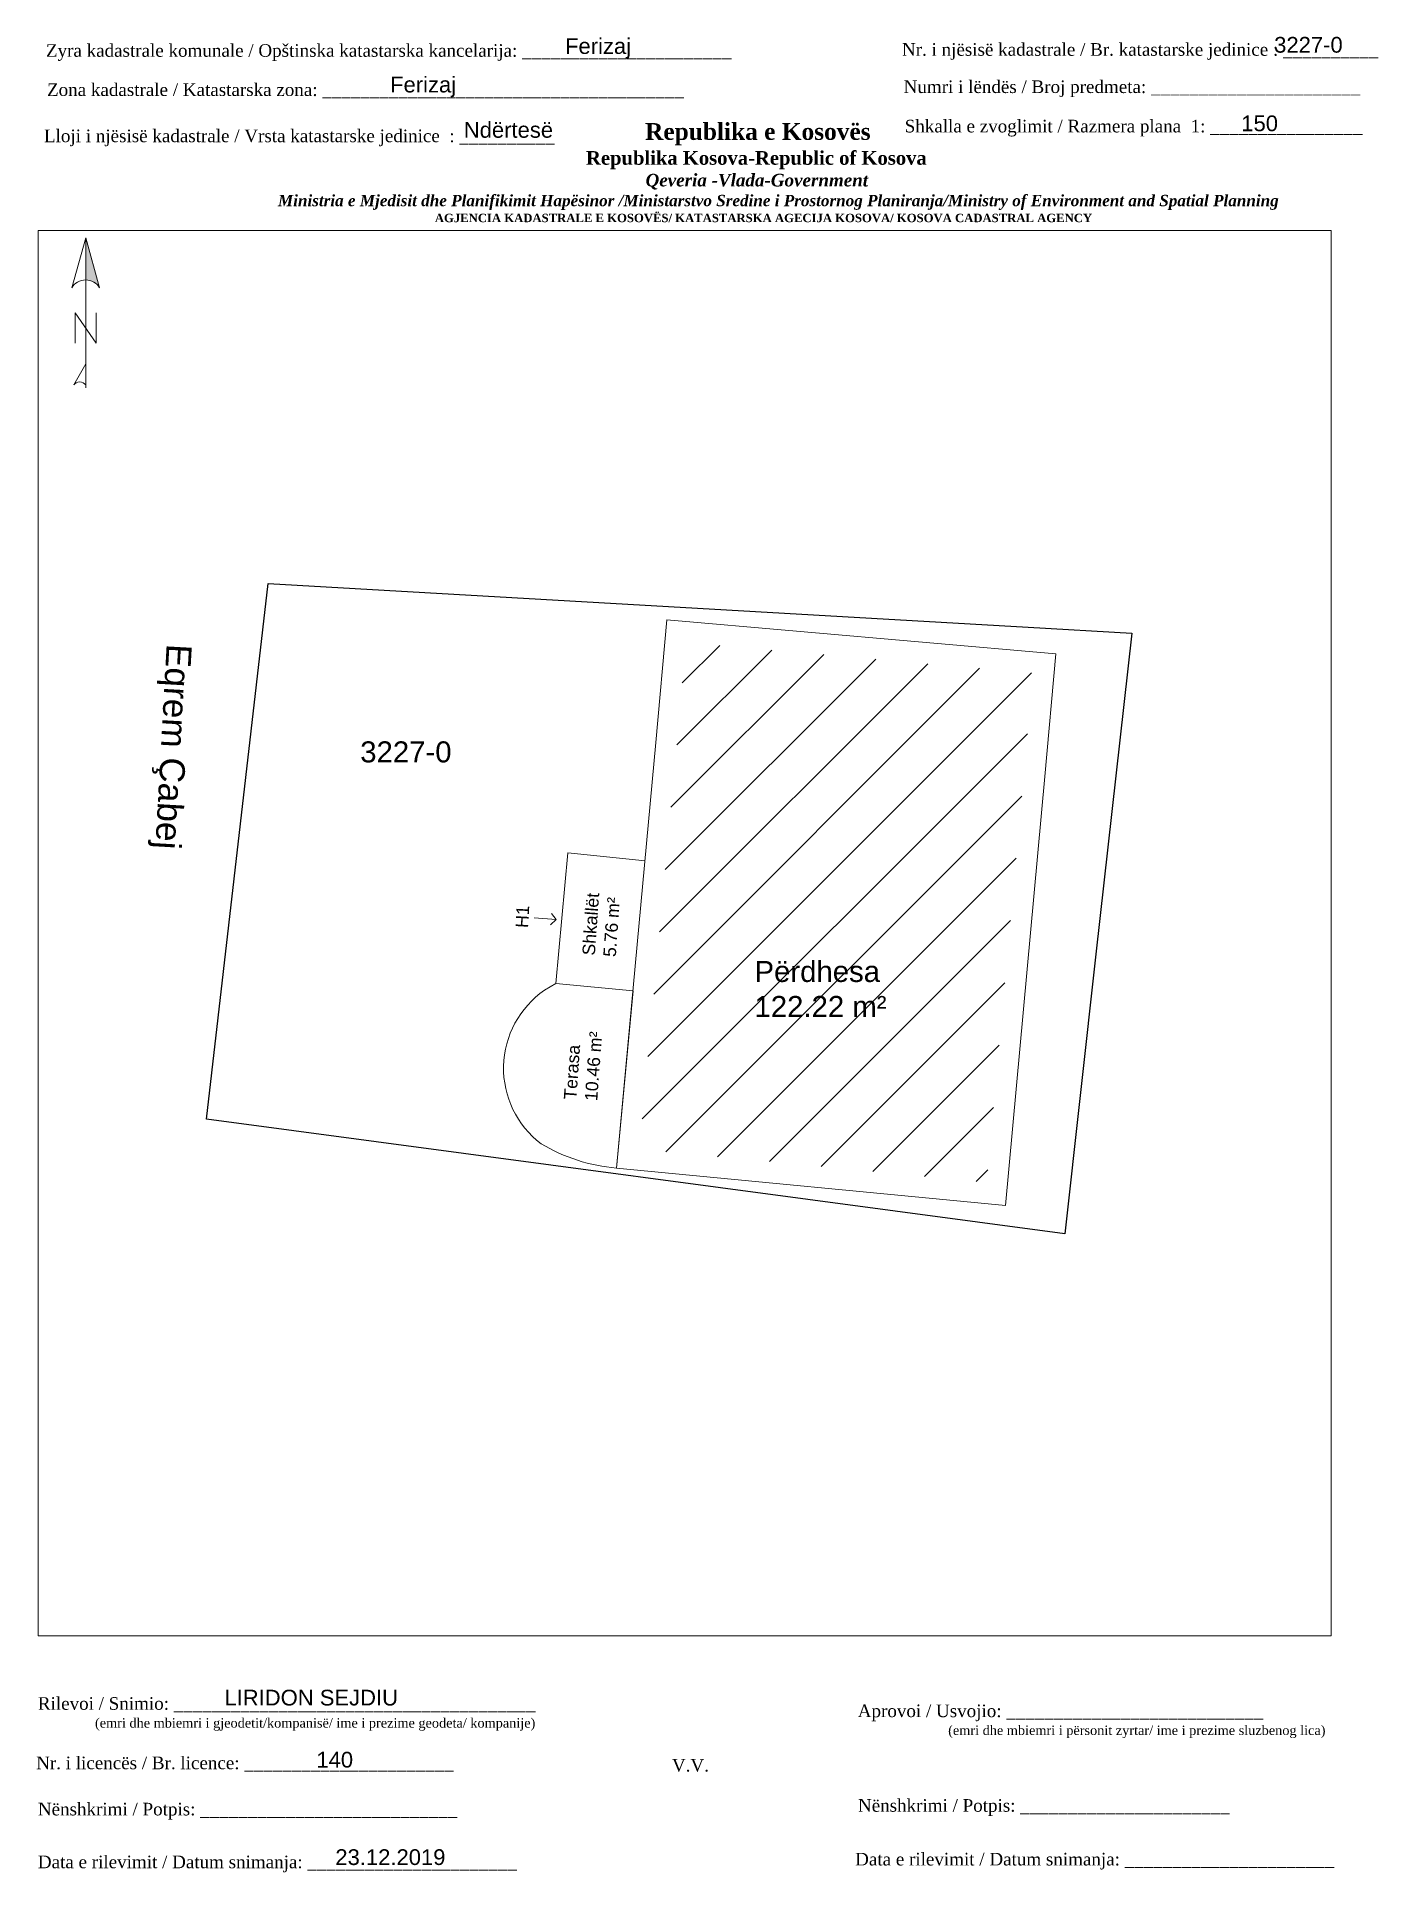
# Paper-space layout 'Perdhesa' of a CAD drawing. Header units: metres. Extents: x 0 to 213, y 0 to 292.
# The model-space entities are those that its viewports show. They can reach past a viewport. Long polylines and large blocks are cut down to what shows.
import ezdxf

# ---------------------------------------------------------------- set-up
doc = ezdxf.new("R2010")
doc.units = ezdxf.units.M
doc.layers.get('0').update_dxf_attribs({"lineweight": 0})
for name, color, linetype, lineweight in [('Etazha 0 terasa', 6, 'Continuous', 0), ('hyrjet', 54, 'Continuous', 0), ('Korniza e jashtme', 7, 'Continuous', 0), ('Korniza e jashtme txt', 7, 'Continuous', 0), ('Perdhesa', 1, 'Continuous', 0), ('perdhesa hash', 1, 'Continuous', 0), ('Shkallet', 190, 'Continuous', 0), ('Siperfaqet', 7, 'Continuous', 0)]:
    doc.layers.add(name, color=color, linetype=linetype, lineweight=lineweight)
doc.layers.add('Nr Parceles Baze', color=7, linetype='Continuous')
doc.layers.add('Parcela Baze', color=7, linetype='Continuous')
doc.styles.get("Standard").update_dxf_attribs({"font": 'arial.ttf'})

# ---------------------------------------------------------------- blocks, each defined once
blk = doc.blocks.new('*U54')
at = {"linetype": 'ByBlock', "lineweight": -2}
blk.add_hatch(color=0, dxfattribs=at).paths.add_polyline_path([(0, 562), (0, 301, -0.269143), (87, 250)])
at = {"color": 0, "linetype": 'ByBlock', "lineweight": -2}
for points in [[(87, 250, 0.580323), (-87, 250), (0, 562), (87, 250), (0, 562), (0, 300)], [(0, -356, 0.5), (-75, -356), (0, -225)]]:
    blk.add_lwpolyline(points, format="xyb", dxfattribs=at)
for points in [[(0, -375), (0, 562)], [(-66, -94), (-66, 94), (66, -94), (66, 94)]]:
    blk.add_lwpolyline(points, dxfattribs=at)

msp = doc.modelspace()

# ---------------------------------------------------------------- hatches: boundary and pattern name
at = {"layer": 'perdhesa hash'}
h = msp.add_hatch(dxfattribs=at)
h.set_pattern_fill('ANSI31', color=256, scale=0.3)
h.paths.add_polyline_path([(7511885.73, 4692123.929), (7511885.947, 4692126.351), (7511877.682, 4692127.077), (7511877.465, 4692124.653), (7511876.576, 4692115.017), (7511884.841, 4692114.226)])
h.paths.add_polyline_path([(7511879.113, 4692117.886), (7511882.508, 4692117.886), (7511882.508, 4692119.752), (7511879.113, 4692119.752)], flags=24)

# ---------------------------------------------------------------- linework, layer by layer
at = {"layer": 'Etazha 0 terasa', "elevation": 616.5, "flags": 128}
msp.add_lwpolyline([(7511876.032, 4692114.567, -0.115232), (7511874.233, 4692115.148, -0.511742), (7511874.317, 4692118.799), (7511874.585, 4692118.959), (7511876.426, 4692118.789)], format="xyb", close=True, dxfattribs=at)
at = {"layer": 'hyrjet', "lineweight": 15, "flags": 128}
msp.add_lwpolyline([(7511874.59, 4692120.483), (7511874.071, 4692120.523), (7511874.59, 4692120.483), (7511874.458, 4692120.353), (7511874.59, 4692120.483), (7511874.483, 4692120.629)], dxfattribs=at)
at = {"layer": 'Parcela Baze'}
msp.add_lwpolyline([(7511885.831, 4692127.443), (7511888.297, 4692127.302), (7511887.445, 4692119.66), (7511886.701, 4692113), (7511866.27, 4692115.73), (7511867.739, 4692128.479)], close=True, dxfattribs=at)
at = {"layer": 'Perdhesa', "elevation": 616.5, "flags": 128}
msp.add_lwpolyline([(7511876.967, 4692124.698), (7511876.032, 4692114.567), (7511885.293, 4692113.68), (7511886.228, 4692123.884), (7511886.49, 4692126.805), (7511877.229, 4692127.619)], close=True, dxfattribs=at)
at = {"layer": 'Shkallet', "elevation": 616.5, "flags": 128}
msp.add_lwpolyline([(7511876.709, 4692121.88), (7511874.868, 4692122.074), (7511874.585, 4692118.959), (7511876.426, 4692118.789)], dxfattribs=at)

# ---------------------------------------------------------------- texts
at = {"insert": (7511865.92, 4692127.019), "char_height": 0.6, "attachment_point": 1, "rotation": 266.8034}
msp.add_mtext_dynamic_manual_height_columns('Eqrem Çabej', width=18.54012, gutter_width=1, heights=[0], dxfattribs=at)
at = {"layer": 'hyrjet', "lineweight": 15}
msp.add_text('H1', height=0.3, rotation=86.7492, dxfattribs=at).set_placement((7511873.923, 4692120.277))
at = {"layer": 'Nr Parceles Baze'}
msp.add_text('3227-0', height=0.5, dxfattribs=at).set_placement((7511869.928, 4692124.223))
at = {"layer": 'Siperfaqet', "char_height": 0.3, "attachment_point": 1, "rotation": 85.946}
for s, insert in [('Shkallët\\P5.76 m²', (7511875.214, 4692119.641, 619.904)), ('Terasa \\P10.46 m²', (7511874.773, 4692116.212, 619.904))]:
    msp.add_mtext_dynamic_manual_height_columns(s, width=4.76477, gutter_width=0.935, heights=[0], dxfattribs=dict(at, insert=insert))
at = {"layer": 'Siperfaqet', "insert": (7511879.315, 4692119.497, 619.904), "char_height": 0.5, "attachment_point": 1}
msp.add_mtext_dynamic_manual_height_columns('Përdhesa\\P122.22 m²', width=4.76477, gutter_width=0.935, heights=[0], dxfattribs=at)

psp = doc.layouts.new('Perdhesa')

# ---------------------------------------------------------------- block references
at = {"xscale": 0.0254, "yscale": 0.0254, "zscale": 0.0254}
psp.add_blockref('*U54', (7.95, 245.33), dxfattribs=at)

# ---------------------------------------------------------------- texts
at = {"layer": 'Korniza e jashtme txt'}
for s, insert, char_height, width, attachment_point in [('Ferizaj', (84.04, 291.31), 2.5, 19.3474, 1), ('3227-0', (196.6, 291.51), 2.5, 23.5616, 1), ('{\\fTimes New Roman|b0|i0|c0|p18; Zyra kadastrale komunale / Opštinska katastarska kancelarija: ______________________}', (0.89, 290.36), 2, 114.6874, 1), ('{\\fTimes New Roman|b0|i0|c0|p18;Nr. i njësisë kadastrale / Br. katastarske jedinice : __________}', (137.52, 290.52), 2, 98.5379, 1), ('{\\fTimes New Roman|b0|i0|c0|p18; Zona kadastrale / Katastarska zona: ______________________________________}', (1.06, 284.14), 2, 101.8807, 1), ('Ferizaj', (56.27, 285.2), 2.5, 40.037, 1), ('{\\fTimes New Roman|b0|i0|c0|p18; Numri i lëndës / Broj predmeta: ______________________}', (137.03, 284.61), 2, 83.344, 1), ('{\\fTimes New Roman|b0|i0|c0|p18; Lloji i njësisë kadastrale / Vrsta katastarske jedinice  : __________ }', (0.58, 276.81), 2, 108.0893, 1), ('\\pi77.297;{\\fBook Antiqua|b1|i0|c0|p18;\\H1.333x;Republika e Kosovës\\fTimes New Roman|b1|i0|c0|p18;\\P\\pi67.927;\\fBook Antiqua|b1|i0|c0|p18;\\H0.8125x;Republika Kosova-Republic of Kosova\\fTimes New Roman|b1|i0|c0|p18;\\P\\pi77.378;\\fBook Antiqua|b1|i1|c0|p18;\\H0.9233x;Qeveria -Vlada-Government \\P\\pi13.032,l6,t23.033;\\fTimes New Roman|b1|i1|c0|p18;\\H0.9x;Ministria e Mjedisit dhe Planifikimit Hapësinor /Ministarstvo Sredine i Prostornog Planiranja/Ministry of Environment and Spatial Planning\\P\\pi43.931,l0,tz;\\fBook Antiqua|b1|i0|c0|p18;\\H0.7406x;AGJENCIA KADASTRALE E KOSOVËS/ KATASTARSKA AGECIJA KOSOVA/ KOSOVA CADASTRAL AGENCY}', (19.44, 277.84), 2, 191.8237, 1), ('Ndërtesë', (67.97, 278.01), 2.5, 14.2476, 1), ('{\\fTimes New Roman|b0|i0|c0|p18; Shkalla e zvoglimit / Razmera plana  1: ________________}', (137.2, 278.36), 2, 98.5379, 1), ('150', (191.38, 279.05), 2.5, 19.3474, 1), ('LIRIDON SEJDIU', (29.97, 29.26), 2.5, 35.1364, 1), ('{\\fTimes New Roman|b0|i0|c0|p18; Rilevoi / Snimio: ______________________________________\\P             \\H0.75x;(emri dhe mbiemri i gjeodetit/kompanisë/ ime i prezime geodeta/ kompanije)}', (-0.39, 28.08), 2, 87.3883, 1), ('{\\fTimes New Roman|b0|i0|c0|p18; Aprovoi / Usvojio: ___________________________\\P                    \\H0.75x;(emri dhe mbiemri i përsonit zyrtar/ ime i prezime sluzbenog lica)}', (129.75, 26.91), 2, 83.344, 1), ('{\\fTimes New Roman|b0|i0|c0|p18; Nr. i licencës / Br. licence: ______________________\\P                                }', (-0.67, 18.65), 2, 83.344, 1), ('140', (44.57, 19.41), 2.5, 5.2174, 1), ('{\\fTimes New Roman|b0|i0|c0|p18;V.V.                                 }', (101.01, 18.27), 2, 9.4297, 1), ('{\\fTimes New Roman|b0|i0|c0|p18; Nënshkrimi / Potpis: ______________________\\P                                 }', (189.53, 11.9), 2, 83.344, 3), ('{\\fTimes New Roman|b0|i0|c0|p18; Nënshkrimi / Potpis: ___________________________\\P                                 }', (-0.39, 11.32), 2, 83.344, 1), ('{\\fTimes New Roman|b0|i0|c0|p18; Data e rilevimit / Datum snimanja: ______________________\\P                                 }', (-0.39, 2.94), 2, 83.344, 1), ('23.12.2019', (47.58, 3.95), 2.5, 19.3474, 1), ('{\\fTimes New Roman|b0|i0|c0|p18; Data e rilevimit / Datum snimanja: ______________________\\P                                 }', (206.1, 3.38), 2, 83.344, 3)]:
    psp.add_mtext(s, dxfattribs=dict(at, insert=insert, char_height=char_height, width=width, attachment_point=attachment_point))

# ---------------------------------------------------------------- viewports
at = {"layer": 'Korniza e jashtme', "view_target_point": (7499131.095, 4689980.516), "view_twist_angle": 360}
psp.add_viewport(center=(103.03, 149.32), size=(205.19, 222.973), view_center_point=(12746.558, 2139.645), view_height=33.4459, dxfattribs=at)

doc.saveas('drawing.dxf')
